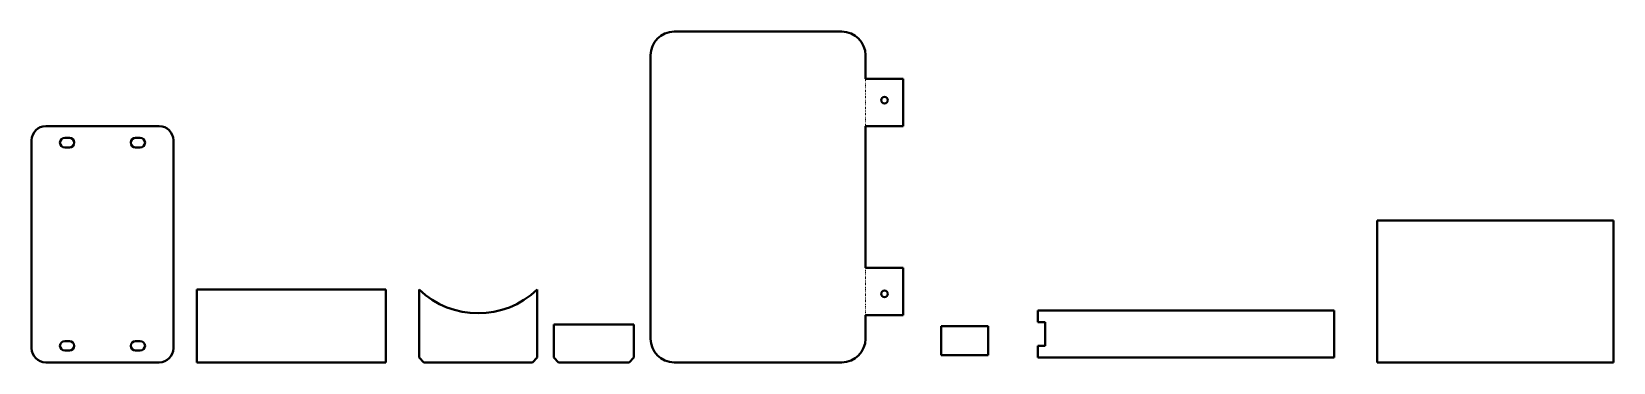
# Model space of a CAD drawing. Header units: millimetres. Extents: x -150 to 3198, y 0 to 700.
import ezdxf

# ---------------------------------------------------------------- set-up
doc = ezdxf.new("R2010")
doc.units = ezdxf.units.MM
doc.linetypes.add('K5LT_BASIC', pattern=[0])
doc.linetypes.add('K5LT_CHAIN_LINE_WITH_2_POINTS', pattern=[12, 4, -2, 1, -2, 1, -2])

msp = doc.modelspace()

# ---------------------------------------------------------------- linework, layer by layer
at = {"color": 7, "linetype": 'K5LT_BASIC', "lineweight": 40, "true_color": 0xffffff}
for p, q in [((1565, 700), (1210, 700)), ((1160, 650), (1160, 50)), ((1615, 600), (1615, 650)), ((1695, 600), (1615, 600)), ((1695, 500), (1695, 600)), ((-150, 470), (-150, 30)), ((120, 500), (-120, 500)), ((-70, 475), (-80, 475)), ((80, 475), (70, 475)), ((150, 30), (150, 470)), ((1615, 500), (1695, 500)), ((1615, 200), (1615, 500)), ((-80, 455), (-70, 455)), ((70, 455), (80, 455)), ((2698, 300), (2698, 0)), ((3198, 300), (2698, 300)), ((3198, 0), (3198, 300)), ((1695, 200), (1615, 200)), ((1695, 100), (1695, 200)), ((600, 154), (200, 154)), ((200, 154), (200, 0)), ((600, 0), (600, 154)), ((670, 154), (670, 10)), ((920, 10), (920, 154)), ((2025, 110), (1980, 110)), ((1980, 110), (1980, 85)), ((2576.7, 110), (2025, 110)), ((2606.7, 110), (2576.7, 110)), ((2606.7, 110), (2606.7, 10)), ((955, 80), (955, 10)), ((1125, 80), (955, 80)), ((1125, 10), (1125, 80)), ((1615, 100), (1695, 100)), ((1615, 50), (1615, 100)), ((1775, 76.5), (1875, 76.5)), ((1775, 76.5), (1775, 15)), ((1875, 76.5), (1875, 15)), ((1995, 85), (1980, 85)), ((1995, 35), (1995, 85)), ((-70, 45), (-80, 45)), ((80, 45), (70, 45)), ((1980, 35), (1980, 10)), ((1980, 35), (1995, 35)), ((-120, 0), (120, 0)), ((-80, 25), (-70, 25)), ((70, 25), (80, 25)), ((200, 0), (600, 0)), ((670, 10), (680, 0)), ((680, 0), (910, 0)), ((910, 0), (920, 10)), ((955, 10), (965, 0)), ((1115, 0), (1125, 10)), ((1210, 0), (1565, 0)), ((1775, 15), (1875, 15)), ((2025, 10), (1980, 10)), ((2576.7, 10), (2025, 10)), ((2606.7, 10), (2576.7, 10)), ((2698, 0), (3198, 0)), ((965, 0), (1115, 0))]:
    msp.add_line(p, q, dxfattribs=at)
at = {"color": 7, "linetype": 'K5LT_CHAIN_LINE_WITH_2_POINTS', "lineweight": 18, "true_color": 0xffffff}
msp.add_line((1615, 600), (1615, 100), dxfattribs=at)
at = {"color": 7, "linetype": 'K5LT_BASIC', "lineweight": 40, "true_color": 0xffffff}
for centre in [(1655, 555), (1655, 145)]:
    msp.add_circle(centre, 7, dxfattribs=at)
for centre, radius, start, end in [((1210, 650), 50, 90, 180), ((1565, 650), 50, 0, 90), ((-120, 470), 30, 90, 180), ((-80, 465), 10, 90, 270), ((-70, 465), 10, 270, 90), ((70, 465), 10, 90, 270), ((80, 465), 10, 270, 90), ((120, 470), 30, 0, 90), ((795, 284.9), 181, 226.3218, 313.6782), ((-80, 35), 10, 90, 270), ((-70, 35), 10, 270, 90), ((70, 35), 10, 90, 270), ((80, 35), 10, 270, 90), ((1210, 50), 50, 180, 270), ((1565, 50), 50, 270, 0), ((-120, 30), 30, 180, 270), ((120, 30), 30, 270, 0)]:
    msp.add_arc(centre, radius, start, end, dxfattribs=at)

doc.saveas('drawing.dxf')
